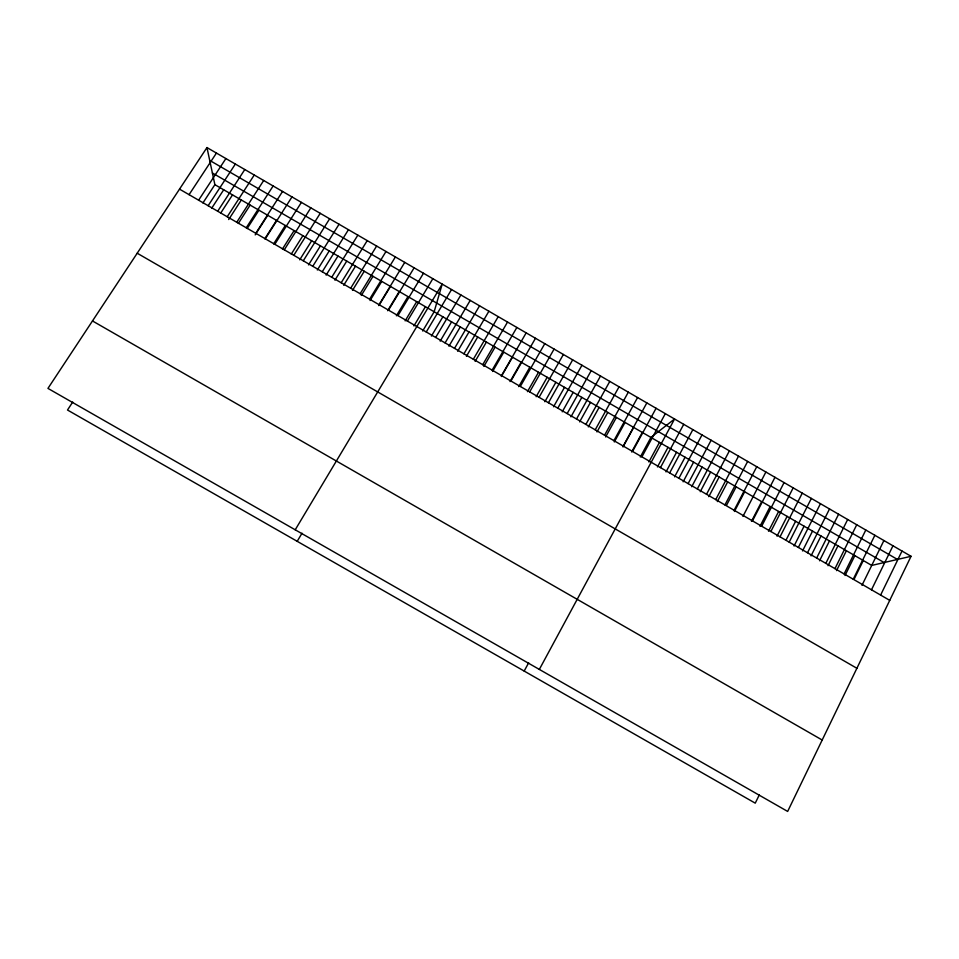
<?xml version="1.0" encoding="UTF-8"?>
<svg xmlns="http://www.w3.org/2000/svg" width="959" height="959" viewBox="0 0 959 959"><rect width="100%" height="100%" fill="white"/><g stroke="black" fill="none" stroke-linecap="round" stroke-linejoin="round"><path stroke-width="1.44" d="M911.05 556.292L787.651 811.434L47.95 388.395L206.964 147.566L911.05 556.292L871.743 565.426L214.888 184.667L206.964 147.566M880.614 595.083L902.011 551.041M871.491 589.797L892.961 545.791M759.36 794.771L755.248 803.151L67.502 410.02L72.704 402.061M861.973 585.338L883.91 540.54M853.234 579.224L874.86 535.29M854.157 579.104L863.292 560.536M844.1 573.938L865.797 530.027M845.023 575.52L854.841 555.633M834.965 568.639L856.735 524.765M836.536 570.617L846.389 550.73M825.819 563.341L847.672 519.502M828.049 565.69L837.938 545.827M816.66 558.042L838.598 514.24M819.549 560.775L829.475 540.924M807.514 552.744L829.523 508.965M811.05 555.86L821.012 536.021M798.356 547.445L820.448 503.691M802.551 550.934L812.537 531.106M789.185 542.135L811.362 498.416M794.052 546.019L804.074 526.203M780.027 536.836L802.263 493.142M786.212 539.773L795.598 521.288M770.856 531.526L793.177 487.867M777.03 536.165L787.111 516.374M759.996 526.299L770.149 506.532M761.674 526.203L784.078 482.581M768.519 531.226L778.636 511.459M751.472 521.36L761.662 501.617M752.491 520.893L774.98 477.306M742.937 516.422L765.869 472.02M734.126 510.248L756.759 466.721M734.414 511.483L744.663 491.763M724.932 504.925L747.648 461.435M726.562 505.225L736.164 486.836M715.726 499.603L738.526 456.136M717.332 501.593L727.653 481.909M708.797 496.654L719.142 476.971M700.25 491.703L710.631 472.044M706.531 494.281L729.403 450.85M691.703 486.752L702.12 467.105M697.325 488.946L720.269 445.551M683.144 481.802L693.597 462.166M688.106 483.612L711.134 440.241M674.585 476.851L685.074 457.227M678.888 478.277L702 434.942M666.025 471.888L676.539 452.276M669.67 472.931L692.866 429.632M657.454 466.925L668.015 447.338M660.451 467.596L683.719 424.322M648.883 461.962L659.468 442.387M539.342 669.418L674.561 419.011L650.933 437.436L640.312 456.999M524.177 671.06L528.649 662.825M641.895 456.856L665.33 413.653M631.657 451.989L642.314 432.437M632.568 451.449L656.076 408.282M623.242 446.055L646.834 402.912M622.99 446.978L633.683 427.438M613.904 440.649L637.579 397.541M614.335 441.955L625.052 422.428M604.566 435.242L628.313 392.159M605.656 436.944L616.409 417.429M595.227 429.824L619.058 386.789M596.989 431.922L607.778 412.418M585.877 424.417L609.78 381.406M588.311 426.887L599.123 407.407M576.527 418.999L600.514 376.024M579.632 421.864L590.48 402.396M567.165 413.581L591.235 370.642M570.941 416.841L581.825 397.374M557.802 408.162L581.957 365.247M562.25 411.807L573.17 392.363M548.44 402.744L572.667 359.865M553.559 406.772L564.515 387.34M539.066 397.314L563.377 354.47M544.856 401.737L555.848 382.317M529.692 391.883L554.086 349.076M536.165 396.702L547.181 377.295M520.305 386.453L544.784 343.67M527.45 391.656L538.514 372.272M518.747 386.621L529.836 367.237M510.032 381.574L521.157 362.202M510.919 381.023L535.482 338.275M501.533 375.58L526.167 332.869M501.317 376.527L512.478 357.18M492.135 370.138L516.865 327.463M492.59 371.481L503.787 352.145M482.737 364.696L507.539 322.056M483.863 366.422L495.096 347.098M466.41 356.316L477.702 337.017M473.338 359.253L498.224 316.638M475.137 361.363L486.405 342.063M457.671 351.258L468.999 331.97M463.928 353.811L488.898 311.231M448.932 346.187L460.296 326.923M454.518 348.357L479.56 305.813M440.181 341.128L451.581 321.876M445.096 342.902L470.222 300.395M431.43 336.07L442.866 316.83M435.674 337.448L460.883 294.976M297.194 541.32L302.025 533.216M422.679 330.999L434.151 311.771L442.195 284.116L295.216 529.812M426.252 331.994L451.545 289.546M413.928 325.928L425.424 306.712M405.166 320.857L416.697 301.653M407.383 321.073L432.845 278.685M396.391 315.775L407.971 296.595M397.949 315.607L423.482 273.255M387.628 310.704L399.232 291.536M388.503 310.129L414.12 267.825M379.045 304.662L404.746 262.382M378.853 305.621L390.493 286.465M369.599 299.184L395.384 256.94M370.078 300.539L381.754 281.395M361.291 295.456L373.003 276.336M352.504 290.373L364.252 271.253M360.14 293.706L385.998 251.498M343.718 285.279L355.501 266.182M350.67 288.227L376.623 246.055M334.931 280.184L346.738 261.112M341.2 282.749L367.237 240.601M326.132 275.101L337.976 256.029M331.73 277.259L357.839 235.159M317.333 269.994L329.213 250.946M322.248 271.781L348.453 229.704M308.522 264.9L320.438 245.864M312.766 266.29L339.054 224.238M299.711 259.805L311.675 240.769M303.284 260.788L329.644 218.784M291.272 254.099L302.888 235.686M293.79 255.298L320.234 213.318M282.461 249.004L294.113 230.592M284.296 249.796L310.824 207.863M273.639 243.898L285.326 225.497M274.789 244.293L301.402 202.385M264.816 238.779L276.528 220.402M265.283 238.791L291.98 196.919M255.777 233.289L282.557 191.452M255.202 234.895L267.741 215.307M246.259 227.774L273.123 185.974M247.158 228.554L258.942 210.213M236.741 222.26L263.689 180.496M238.312 223.435L250.131 205.106M227.223 216.746L254.243 175.017M228.686 219.539L241.332 199.999M220.63 213.198L232.522 194.893M211.783 208.079L223.699 189.786M217.693 211.232L244.797 169.527M202.924 202.948L214.888 184.667M208.151 205.706L235.351 164.049M198.621 200.191L225.892 158.559M189.067 194.665L216.434 153.068M92.484 320.953L822.187 740.024M137.197 253.224L856.89 668.279M212.395 173.004L884.114 562.549M179.525 189.139L889.736 600.358M209.709 160.405L897.468 559.445"/></g></svg>
